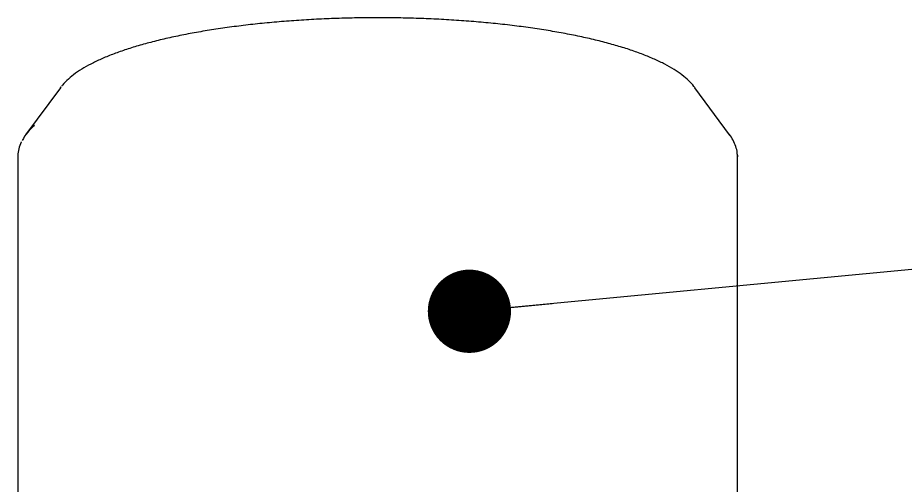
# Model space of a CAD drawing. Header units: millimetres. Extents: x 160 to 8396, y -16 to 5840.
# Drawn here: x 4387.7 to 4601, y 5283.9 to 5396.1 of the extents above; entities that cross this region are included whole.
import ezdxf

# ---------------------------------------------------------------- set-up
doc = ezdxf.new("R2010")
doc.units = ezdxf.units.MM
doc.header["$LTSCALE"] = 20
doc.dimstyles.new('SLDDIMSTYLE2', dxfattribs={"dimtxt": 0.18, "dimasz": 20, "dimexe": 0, "dimexo": 0.0625, "dimgap": 0, "dimtad": 0, "dimtih": 1, "dimtoh": 1, "dimdec": 0, "dimrnd": 1e-09, "dimzin": 0, "dimdsep": 46, "dimtxsty": 'Standard', "dimblk1": 'DOT', "dimblk2": 'DOT', "dimsah": 1, "dimcen": 0.09, "dimadec": 0, "dimazin": 0, "dimtfac": 20, "dimtdec": 0, "dimtofl": 0, "dimtmove": 0, "dimatfit": 3, "dimldrblk": 'DOT', "dimfxl": 0, "dimfrac": 2, "dimtolj": 1, "dimtzin": 0, "dimarcsym": 0})

# ---------------------------------------------------------------- blocks, each defined once
blk = doc.blocks.new('_Dot')
at = {"color": 0, "linetype": 'ByBlock', "lineweight": -2}
blk.add_line((-0.5, 0), (-1, 0), dxfattribs=at)
at = {"color": 0, "linetype": 'ByBlock', "const_width": 0.5}
blk.add_lwpolyline([(-0.25, 0, 1), (0.25, 0, 1)], format="xyb", close=True, dxfattribs=at)

msp = doc.modelspace()

# ---------------------------------------------------------------- linework, layer by layer
at = {"color": 7, "linetype": 'Continuous', "lineweight": 25}
for p, q in [((4397.98, 5379.36), (4398.16, 5379.59)), ((4397.98, 5379.36), (4389.64, 5368.06)), ((4558.76, 5368.06), (4550.42, 5379.36)), ((4387.75, 5362.77), (4387.75, 5258.58)), ((4560.64, 5363.13), (4560.65, 5362.77)), ((4560.65, 5258.58), (4560.65, 5362.77))]:
    msp.add_line(p, q, dxfattribs=at)
at = {"color": 7, "linetype": 'Continuous', "lineweight": 25, "flags": 128}
msp.add_lwpolyline([(4558.61, 5368.27), (4558.7, 5368.14), (4558.76, 5368.06)], dxfattribs=at)
at = {"color": 7, "linetype": 'Continuous', "lineweight": 25}
msp.add_arc((4398.93, 5361.4), 11.42, 128.8938, 152.5202, dxfattribs=at)
for points, knots in [([(4550.37, 5379.4), (4550.3, 5379.5), (4549.92, 5380.08), (4548.93, 5381.08), (4547.36, 5382.43), (4545.45, 5383.74), (4543.25, 5384.99), (4540.76, 5386.19), (4538.02, 5387.32), (4535.03, 5388.4), (4531.8, 5389.41), (4528.35, 5390.36), (4524.69, 5391.25), (4520.82, 5392.06), (4516.77, 5392.81), (4512.56, 5393.49), (4508.19, 5394.1), (4503.68, 5394.63), (4499.06, 5395.09), (4494.33, 5395.46), (4489.53, 5395.76), (4484.66, 5395.97), (4479.75, 5396.11), (4474.82, 5396.16), (4469.89, 5396.13), (4464.98, 5396.02), (4460.1, 5395.82), (4455.28, 5395.54), (4450.53, 5395.19), (4445.89, 5394.75), (4441.35, 5394.24), (4436.95, 5393.66), (4432.7, 5393), (4428.61, 5392.26), (4424.7, 5391.46), (4421, 5390.6), (4417.5, 5389.67), (4414.23, 5388.68), (4411.19, 5387.63), (4408.39, 5386.52), (4405.85, 5385.35), (4403.58, 5384.11), (4401.57, 5382.82), (4399.87, 5381.44), (4398.75, 5380.38), (4398.3, 5379.74), (4398.22, 5379.62)], [0, 0, 0, 0, 0.00428, 0.026845, 0.050371, 0.074414, 0.098571, 0.122629, 0.146558, 0.170367, 0.194077, 0.217709, 0.241278, 0.2648, 0.288283, 0.311736, 0.335165, 0.358576, 0.381972, 0.405356, 0.428731, 0.452099, 0.475463, 0.498825, 0.522185, 0.545546, 0.568908, 0.592274, 0.615646, 0.639025, 0.662414, 0.685815, 0.709233, 0.73267, 0.756132, 0.779625, 0.803158, 0.826741, 0.850386, 0.874112, 0.897938, 0.921889, 0.945982, 0.97021, 0.994435, 1, 1, 1, 1]), ([(4560.65, 5362.77), (4560.64, 5363.09), (4560.61, 5363.93), (4560.3, 5365.27), (4559.63, 5366.76), (4559.04, 5367.77), (4558.6, 5368.26), (4558.57, 5368.3)], [0, 0, 0, 0, 0.162682, 0.428582, 0.697793, 0.977047, 1, 1, 1, 1]), ([(4388.6, 5366.33), (4388.59, 5366.31), (4388.27, 5365.78), (4387.98, 5364.68), (4387.72, 5363.49), (4387.77, 5362.86), (4387.78, 5362.77)], [0, 0, 0, 0, 0.0181424, 0.4823866, 0.9241562, 1, 1, 1, 1])]:
    msp.add_open_spline(points, degree=3, knots=knots, dxfattribs=at)

# ---------------------------------------------------------------- leaders
at = {"color": 7, "linetype": 'Continuous', "lineweight": 0}
msp.add_leader([(4496.25, 5325.68), (4972.02, 5370.79), (5044.94, 5370.79)], dimstyle='SLDDIMSTYLE2', dxfattribs=at)

doc.saveas('drawing.dxf')
